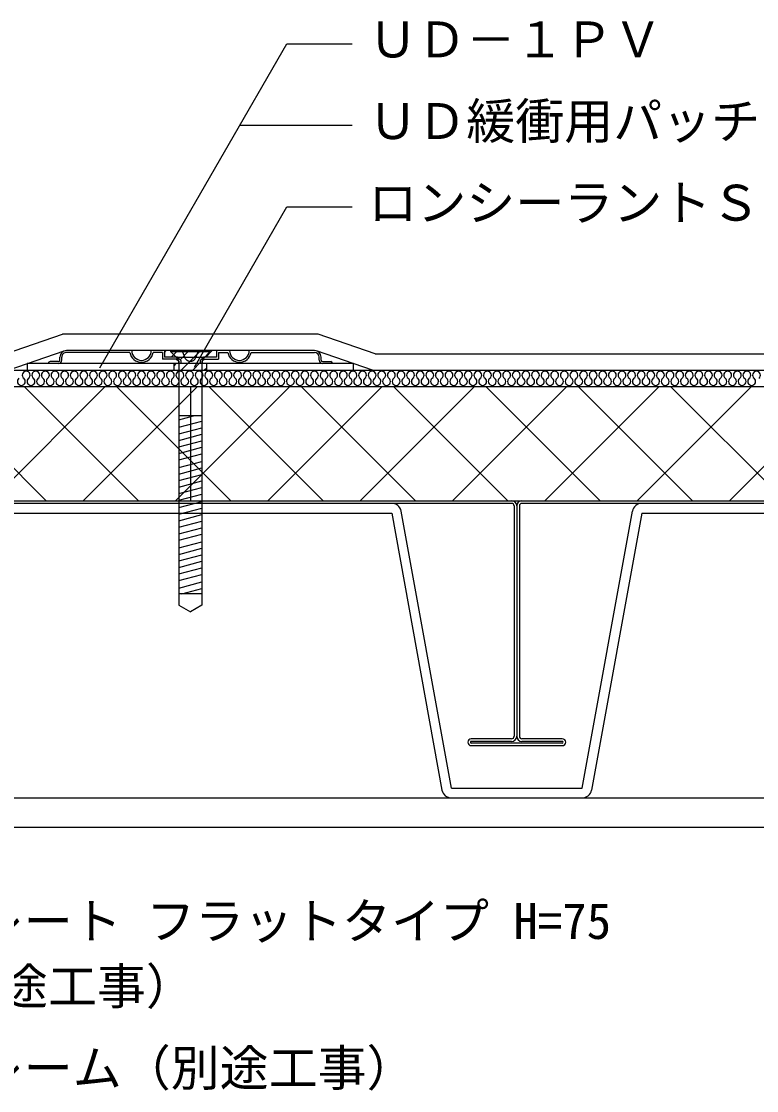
# Model space of a CAD drawing. Units: millimetres, scale not verified. Extents: x -665 to 665, y -465 to 450.
# Drawn here: x -51.8 to 173.5, y -245.6 to 81.8 of the extents above; entities that cross this region are included whole.
import ezdxf
from ezdxf.enums import TextEntityAlignment as Align

# ---------------------------------------------------------------- set-up
doc = ezdxf.new("R2010")
doc.units = ezdxf.units.MM
doc.header["$LTSCALE"] = 5
doc.linetypes.add('DASHED3', pattern=[4, 3, -1])
for name, color, linetype in [('0-1_線色１（水色）', 4, 'Continuous'), ('0-2_線色２（白）', 7, 'Continuous'), ('0-3_線色３（緑）', 3, 'Continuous'), ('0-4_線色４（黄）', 2, 'Continuous'), ('0-5_金属', 7, 'Continuous'), ('0-6_鋼板・アングル', 2, 'Continuous'), ('0-7_ビス', 4, 'Continuous'), ('0-A_文字', 7, 'Continuous'), ('0-D_断熱・ハッチ', 4, 'Continuous')]:
    doc.layers.add(name, color=color, linetype=linetype)
doc.styles.add('ＭＳ ゴシック', font='')
doc.styles.get('ＭＳ ゴシック').set_extended_font_data('MS Gothic')

msp = doc.modelspace()

# ---------------------------------------------------------------- linework, layer by layer
at = {"layer": '0-1_線色１（水色）'}
for centre, start, end in [((-50.298, -26.519), 307.52351, 232.47649), ((-47.354, -26.519), 307.52351, 232.47649), ((-44.41, -26.519), 307.52351, 232.47649), ((-41.466, -26.519), 307.52351, 232.47649), ((-38.522, -26.519), 307.52351, 232.47649), ((-35.578, -26.519), 307.52351, 232.47649), ((-32.634, -26.519), 307.52351, 232.47649), ((-29.69, -26.519), 307.52351, 232.47649), ((-26.746, -26.519), 307.52351, 232.47649), ((-23.802, -26.519), 307.52351, 232.47649), ((-20.858, -26.519), 307.52351, 232.47649), ((-17.914, -26.519), 307.52351, 232.47649), ((-14.971, -26.519), 307.52351, 232.47649), ((-12.027, -26.519), 307.52351, 232.47649), ((-9.083, -26.519), 307.52351, 232.47649), ((-6.139, -26.519), 307.52351, 232.47649), ((-3.195, -26.519), 307.52351, 232.47649), ((-0.251, -26.519), 307.52351, 232.47649), ((2.693, -26.519), 307.52351, 232.47649), ((5.637, -26.519), 307.52351, 232.47649), ((8.581, -26.519), 307.52351, 232.47649), ((11.525, -26.519), 307.52351, 232.47649), ((14.469, -26.519), 307.52351, 232.47649), ((17.413, -26.519), 307.52351, 232.47649), ((20.357, -26.519), 307.52351, 232.47649), ((23.3, -26.519), 307.52351, 232.47649), ((26.244, -26.519), 307.52351, 232.47649), ((29.188, -26.519), 307.52351, 232.47649), ((32.132, -26.519), 307.52351, 232.47649), ((35.076, -26.519), 307.52351, 232.47649), ((38.02, -26.519), 307.52351, 232.47649), ((40.964, -26.519), 307.52351, 232.47649), ((43.908, -26.519), 307.52351, 232.47649), ((46.852, -26.519), 307.52351, 232.47649), ((49.796, -26.519), 307.52351, 232.47649), ((52.74, -26.519), 307.52351, 232.47649), ((55.684, -26.519), 307.52351, 232.47649), ((58.627, -26.519), 307.52351, 232.47649), ((61.571, -26.519), 307.52351, 232.47649), ((64.515, -26.519), 307.52351, 232.47649), ((67.459, -26.519), 307.52351, 232.47649), ((70.403, -26.519), 307.52351, 232.47649), ((73.347, -26.519), 307.52351, 232.47649), ((76.291, -26.519), 307.52351, 232.47649), ((79.235, -26.519), 307.52351, 232.47649), ((82.179, -26.519), 307.52351, 232.47649), ((85.123, -26.519), 307.52351, 232.47649), ((88.067, -26.519), 307.52351, 232.47649), ((91.011, -26.519), 307.52351, 232.47649), ((93.955, -26.519), 307.52351, 232.47649), ((96.898, -26.519), 307.52351, 232.47649), ((99.842, -26.519), 307.52351, 232.47649), ((102.786, -26.519), 307.52351, 232.47649), ((105.73, -26.519), 307.52351, 232.47649), ((108.674, -26.519), 307.52351, 232.47649), ((111.618, -26.519), 307.52351, 232.47649), ((114.562, -26.519), 307.52351, 232.47649), ((117.506, -26.519), 307.52351, 232.47649), ((120.45, -26.519), 307.52351, 232.47649), ((123.394, -26.519), 307.52351, 232.47649), ((126.338, -26.519), 307.52351, 232.47649), ((129.282, -26.519), 307.52351, 232.47649), ((132.225, -26.519), 307.52351, 232.47649), ((135.169, -26.519), 307.52351, 232.47649), ((138.113, -26.519), 307.52351, 232.47649), ((141.057, -26.519), 307.52351, 232.47649), ((144.001, -26.519), 307.52351, 232.47649), ((146.945, -26.519), 307.52351, 232.47649), ((149.889, -26.519), 307.52351, 232.47649), ((152.833, -26.519), 307.52351, 232.47649), ((155.777, -26.519), 307.52351, 232.47649), ((158.721, -26.519), 307.52351, 232.47649), ((161.665, -26.519), 307.52351, 232.47649), ((164.609, -26.519), 307.52351, 232.47649), ((167.553, -26.519), 307.52351, 232.47649), ((170.496, -26.519), 307.52351, 232.47649), ((173.44, -26.519), 307.52351, 232.47649), ((-51.77, -28.435), 127.52351, 52.47649), ((-48.826, -28.435), 127.52351, 52.47649), ((-45.882, -28.435), 127.52351, 52.47649), ((-42.938, -28.435), 127.52351, 52.47649), ((-39.994, -28.435), 127.52351, 52.47649), ((-37.05, -28.435), 127.52351, 52.47649), ((-34.106, -28.435), 127.52351, 52.47649), ((-31.162, -28.435), 127.52351, 52.47649), ((-28.218, -28.435), 127.52351, 52.47649), ((-25.274, -28.435), 127.52351, 52.47649), ((-22.33, -28.435), 127.52351, 52.47649), ((-19.386, -28.435), 127.52351, 52.47649), ((-16.442, -28.435), 127.52351, 52.47649), ((-13.499, -28.435), 127.52351, 52.47649), ((-10.555, -28.435), 127.52351, 52.47649), ((-7.611, -28.435), 127.52351, 52.47649), ((-4.667, -28.435), 127.52351, 52.47649), ((-1.723, -28.435), 127.52351, 52.47649), ((1.221, -28.435), 127.52351, 52.47649), ((4.165, -28.435), 127.52351, 52.47649), ((7.109, -28.435), 127.52351, 52.47649), ((10.053, -28.435), 127.52351, 52.47649), ((12.997, -28.435), 127.52351, 52.47649), ((15.941, -28.435), 127.52351, 52.47649), ((18.885, -28.435), 127.52351, 52.47649), ((21.828, -28.435), 127.52351, 52.47649), ((24.772, -28.435), 127.52351, 52.47649), ((27.716, -28.435), 127.52351, 52.47649), ((30.66, -28.435), 127.52351, 52.47649), ((33.604, -28.435), 127.52351, 52.47649), ((36.548, -28.435), 127.52351, 52.47649), ((39.492, -28.435), 127.52351, 52.47649), ((42.436, -28.435), 127.52351, 52.47649), ((45.38, -28.435), 127.52351, 52.47649), ((48.324, -28.435), 127.52351, 52.47649), ((51.268, -28.435), 127.52351, 52.47649), ((54.212, -28.435), 127.52351, 52.47649), ((57.156, -28.435), 127.52351, 52.47649), ((60.099, -28.435), 127.52351, 52.47649), ((63.043, -28.435), 127.52351, 52.47649), ((65.987, -28.435), 127.52351, 52.47649), ((68.931, -28.435), 127.52351, 52.47649), ((71.875, -28.435), 127.52351, 52.47649), ((74.819, -28.435), 127.52351, 52.47649), ((77.763, -28.435), 127.52351, 52.47649), ((80.707, -28.435), 127.52351, 52.47649), ((83.651, -28.435), 127.52351, 52.47649), ((86.595, -28.435), 127.52351, 52.47649), ((89.539, -28.435), 127.52351, 52.47649), ((92.483, -28.435), 127.52351, 52.47649), ((95.426, -28.435), 127.52351, 52.47649), ((98.37, -28.435), 127.52351, 52.47649), ((101.314, -28.435), 127.52351, 52.47649), ((104.258, -28.435), 127.52351, 52.47649), ((107.202, -28.435), 127.52351, 52.47649), ((110.146, -28.435), 127.52351, 52.47649), ((113.09, -28.435), 127.52351, 52.47649), ((116.034, -28.435), 127.52351, 52.47649), ((118.978, -28.435), 127.52351, 52.47649), ((121.922, -28.435), 127.52351, 52.47649), ((124.866, -28.435), 127.52351, 52.47649), ((127.81, -28.435), 127.52351, 52.47649), ((130.754, -28.435), 127.52351, 52.47649), ((133.697, -28.435), 127.52351, 52.47649), ((136.641, -28.435), 127.52351, 52.47649), ((139.585, -28.435), 127.52351, 52.47649), ((142.529, -28.435), 127.52351, 52.47649), ((145.473, -28.435), 127.52351, 52.47649), ((148.417, -28.435), 127.52351, 52.47649), ((151.361, -28.435), 127.52351, 52.47649), ((154.305, -28.435), 127.52351, 52.47649), ((157.249, -28.435), 127.52351, 52.47649), ((160.193, -28.435), 127.52351, 52.47649), ((163.137, -28.435), 127.52351, 52.47649), ((166.081, -28.435), 127.52351, 52.47649), ((169.024, -28.435), 127.52351, 52.47649), ((171.968, -28.435), 127.52351, 52.47649)]:
    msp.add_arc(centre, 1.208, start, end, dxfattribs=at)
at = {"layer": '0-2_線色２（白）'}
for p, q in [((-55.851, -24.977), (-38.612, -19.084)), ((55.815, -24.977), (38.685, -19.086)), ((-408.518, -24.977), (408.518, -24.977)), ((-5, -24.977), (-5, -22.977)), ((5, -24.977), (5, -22.977)), ((-408.518, -29.977), (408.518, -29.977)), ((0, -29.977), (0, -64.977)), ((-408.518, -64.977), (408.518, -64.977))]:
    msp.add_line(p, q, dxfattribs=at)
at = {"layer": '0-3_線色３（緑）'}
msp.add_lwpolyline([(-50, -24.977), (50, -24.977), (50, -22.977), (-50, -22.977)], close=True, dxfattribs=at)
at = {"layer": '0-4_線色４（黄）'}
for p, q in [((39.205, -13.977), (-39.129, -13.977)), ((56.651, -19.977), (39.205, -13.977)), ((56.651, -19.977), (408.518, -19.977))]:
    msp.add_line(p, q, dxfattribs=at)
msp.add_lwpolyline([(-408.518, -19.977), (-56.682, -19.977), (-39.129, -13.977)], dxfattribs=at)
at = {"layer": '0-5_金属'}
for p, q in [((-98.4, -64.977), (65, -64.977)), ((65, -64.977), (98.4, -64.977)), ((101.6, -64.977), (300, -64.977)), ((98.4, -65.777), (-98.54, -65.777)), ((80, -152.977), (64.594, -68.144)), ((99.2, -66.577), (99.2, -137.077)), ((100, -66.577), (100, -137.077)), ((100.8, -66.577), (100.8, -137.077)), ((300, -65.777), (101.6, -65.777)), ((-61.675, -68.777), (61.675, -68.777)), ((61.675, -68.777), (77.067, -153.606)), ((138.325, -68.777), (122.933, -153.606)), ((138.325, -68.777), (261.674, -68.777)), ((98.4, -137.877), (86.05, -137.877)), ((98.4, -138.677), (86.05, -138.677)), ((113.95, -139.177), (86.05, -139.177)), ((86.05, -139.977), (113.95, -139.977)), ((113.95, -137.877), (101.6, -137.877)), ((113.95, -138.677), (101.6, -138.677)), ((-408.518, -155.977), (408.518, -155.977)), ((-408.518, -164.977), (408.518, -164.977))]:
    msp.add_line(p, q, dxfattribs=at)
msp.add_lwpolyline([(80, -152.977), (120, -152.977), (135.419, -68.152)], dxfattribs=at)
for centre, radius, start, end in [((98.4, -66.577), 1.6, 0, 90), ((101.6, -66.577), 1.6, 90, 180), ((61.66, -68.772), 3, 12.09541, 90), ((98.4, -66.577), 0.8, 0, 90), ((101.6, -66.577), 0.8, 90, 180), ((138.352, -68.781), 3, 90, 167.90458), ((98.4, -137.077), 0.8, 270, 0), ((98.4, -137.077), 1.6, 270, 0), ((101.6, -137.077), 1.6, 180, 270), ((101.6, -137.077), 0.8, 180, 270), ((86.05, -138.927), 1.05, 90, 270), ((86.05, -138.927), 0.25, 90, 270), ((113.95, -138.927), 1.05, 270, 90), ((113.95, -138.927), 0.25, 270, 90), ((80, -152.977), 3, 192.09541, 269.63763), ((120, -152.977), 3, 270, 347.90458)]:
    msp.add_arc(centre, radius, start, end, dxfattribs=at)
at = {"layer": '0-6_鋼板・アングル'}
for p, q in [((38.057, -18.977), (-37.976, -18.977)), ((-18.515, -19.577), (-37.966, -19.577)), ((-8.566, -19.577), (-11.416, -19.577)), ((-8.566, -19.577), (-8.566, -21.577)), ((-7.966, -18.977), (-7.966, -20.977)), ((8.634, -19.577), (11.485, -19.577)), ((8.634, -19.577), (8.634, -21.577)), ((18.584, -19.577), (38.034, -19.577)), ((-43.466, -22.977), (-43.466, -22.877)), ((-40.466, -22.377), (-42.965, -22.377)), ((-39.965, -21.877), (-39.966, -20.977)), ((-39.366, -21.877), (-39.366, -20.977)), ((-4.214, -21.577), (-8.566, -21.577)), ((-3.965, -20.977), (-7.966, -20.977)), ((-4.214, -21.577), (-3.565, -22.225)), ((-3.965, -20.977), (-2.966, -21.977)), ((-3.965, -20.977), (4.034, -20.977)), ((-3.565, -22.225), (-3.566, -22.977)), ((-2.966, -21.977), (-2.966, -22.977)), ((3.635, -22.225), (3.634, -22.977)), ((4.283, -21.577), (3.635, -22.225)), ((4.283, -21.577), (8.634, -21.577)), ((39.435, -21.877), (39.434, -20.977)), ((40.034, -21.877), (40.034, -20.977)), ((40.534, -22.377), (43.034, -22.377)), ((43.534, -22.977), (43.534, -22.877)), ((43.534, -22.977), (-43.466, -22.977))]:
    msp.add_line(p, q, dxfattribs=at)
msp.add_lwpolyline([(8.035, -18.977), (8.035, -20.977), (4.034, -20.977), (3.034, -21.977), (3.034, -22.977)], dxfattribs=at)
for centre, radius, start, end in [((-37.966, -20.977), 2, 90.28539, 179.99999), ((-37.966, -20.977), 1.4, 89.99999, 179.99999), ((-14.966, -18.977), 3.6, 189.59406, 350.40592), ((-14.966, -18.977), 3, 179.99999, 359.99999), ((15.034, -18.977), 3.6, 189.59406, 350.40592), ((15.034, -18.977), 3, 179.99999, 359.99999), ((38.035, -20.977), 1.4, 359.99999, 89.99999), ((38.035, -20.977), 2, 359.99999, 89.35164), ((-42.966, -22.877), 0.5, 89.99999, 179.99999), ((-40.466, -21.877), 1.1, 269.99999, 359.99999), ((-40.466, -21.877), 0.5, 269.99999, 359.99999), ((40.535, -21.877), 1.1, 179.99999, 269.99999), ((40.535, -21.877), 0.5, 179.99999, 269.99999), ((43.034, -22.877), 0.5, 359.99999, 89.99999)]:
    msp.add_arc(centre, radius, start, end, dxfattribs=at)
at = {"layer": '0-7_ビス', "color": 7}
for p, q in [((-6, -19.362), (-6, -18.977)), ((6, -18.977), (-6, -18.977)), ((6, -19.362), (-6, -19.362)), ((-4.086, -21.276), (-6, -19.362)), ((4.086, -21.276), (6, -19.362)), ((6, -19.362), (6, -18.977)), ((-3.5, -22.69), (-3.5, -96.956)), ((3.5, -22.69), (3.5, -96.956)), ((3.5, -22.977), (-3.5, -22.977)), ((3.5, -38.977), (-3.5, -38.977)), ((3.5, -93.477), (-3.5, -93.477)), ((-3.5, -96.956), (0, -98.977)), ((3.5, -96.956), (0, -98.977))]:
    msp.add_line(p, q, dxfattribs=at)
at = {"layer": '0-7_ビス', "color": 7, "linetype": 'DASHED3'}
for p, q in [((-1.467, -21.526), (-2.55, -18.977)), ((1.467, -21.526), (2.55, -18.977))]:
    msp.add_line(p, q, dxfattribs=at)
at = {"layer": '0-7_ビス'}
for p, q in [((-3.5, -40.177), (0.978, -38.977)), ((-3.5, -42.483), (3.5, -40.607)), ((-3.5, -44.483), (3.5, -42.607)), ((-3.5, -46.483), (3.5, -44.607)), ((-3.5, -48.483), (3.5, -46.607)), ((-3.5, -50.483), (3.5, -48.607)), ((-3.5, -52.483), (3.5, -50.607)), ((-3.5, -54.789), (3.5, -52.914)), ((-3.5, -56.789), (3.5, -54.914)), ((-3.5, -58.789), (3.5, -56.914)), ((-3.5, -60.789), (3.5, -58.914)), ((-3.5, -62.789), (3.5, -60.914)), ((-3.5, -64.789), (3.5, -62.914)), ((-3.5, -67.095), (3.5, -65.22)), ((-3.5, -69.095), (3.5, -67.22)), ((-3.5, -71.095), (3.5, -69.22)), ((-3.5, -73.095), (3.5, -71.22)), ((-3.5, -75.095), (3.5, -73.22)), ((-3.5, -77.095), (3.5, -75.22)), ((-3.5, -79.402), (3.5, -77.526)), ((-3.5, -81.402), (3.5, -79.526)), ((-3.5, -83.402), (3.5, -81.526)), ((-3.5, -85.402), (3.5, -83.526)), ((-3.5, -87.402), (3.5, -85.526)), ((-3.5, -89.402), (3.5, -87.526)), ((-3.5, -91.708), (3.5, -89.832)), ((-2.638, -93.477), (3.5, -91.832))]:
    msp.add_line(p, q, dxfattribs=at)
at = {"layer": '0-7_ビス', "color": 7}
for centre, start, end in [((-5.5, -22.69), 0, 45), ((5.5, -22.69), 135, 180)]:
    msp.add_arc(centre, 2, start, end, dxfattribs=at)
at = {"layer": '0-7_ビス', "color": 7, "linetype": 'DASHED3'}
msp.add_arc((0, -20.416), 1.84, 217.11751, 322.88248, dxfattribs=at)
at = {"layer": '0-A_文字'}
for p, q in [((-27.772, -24.249), (29.527, 74.996)), ((29.527, 74.996), (49.527, 74.996)), ((15.094, 49.996), (49.527, 49.996)), ((1.22, -24.034), (29.527, 24.996)), ((29.527, 24.996), (49.527, 24.996))]:
    msp.add_line(p, q, dxfattribs=at)
at = {"layer": '0-D_断熱・ハッチ'}
for p, q in [((-7.966, -19.528), (-7.415, -18.977)), ((-5.879, -20.977), (-3.879, -18.977)), ((-3.155, -21.788), (-0.344, -18.977)), ((-2.808, -24.977), (3.192, -18.977)), ((4.728, -20.977), (6.728, -18.977)), ((0.728, -24.977), (3.034, -22.67)), ((-5, -23.633), (-4.344, -22.977)), ((4.263, -24.977), (5, -24.24)), ((-79.176, -29.977), (-44.176, -64.977)), ((-61.093, -64.977), (-26.093, -29.977)), ((-50.892, -29.977), (-15.892, -64.977)), ((-32.809, -64.977), (2.191, -29.977)), ((-22.608, -29.977), (12.392, -64.977)), ((-4.524, -64.977), (30.476, -29.977)), ((5.676, -29.977), (40.676, -64.977)), ((23.76, -64.977), (58.76, -29.977)), ((33.961, -29.977), (68.961, -64.977)), ((52.044, -64.977), (87.044, -29.977)), ((62.245, -29.977), (97.245, -64.977)), ((80.328, -64.977), (115.328, -29.977)), ((90.529, -29.977), (125.529, -64.977)), ((108.613, -64.977), (143.613, -29.977)), ((118.813, -29.977), (153.813, -64.977)), ((136.897, -64.977), (171.897, -29.977)), ((147.098, -29.977), (182.098, -64.977)), ((165.181, -64.977), (200.181, -29.977))]:
    msp.add_line(p, q, dxfattribs=at)

# ---------------------------------------------------------------- texts
at = {"layer": '0-A_文字', "style": 'ＭＳ ゴシック'}
for s, p in [('ＵＤ－１ＰＶ', (54.527, 67.496)), ('ＵＤ緩衝用パッチ', (54.527, 42.496)), ('ロンシーラントＳ', (54.527, 17.496)), ('デッキプレート フラットタイプ H=75', (-126.053, -202.477)), ('t=1.2（別途工事）', (-126.053, -222.477)), ('タイトフレーム（別途工事）', (-126.053, -247.477))]:
    msp.add_text(s, height=11, dxfattribs=at).set_placement(p, align=Align.BOTTOM_LEFT)

doc.saveas('drawing.dxf')
